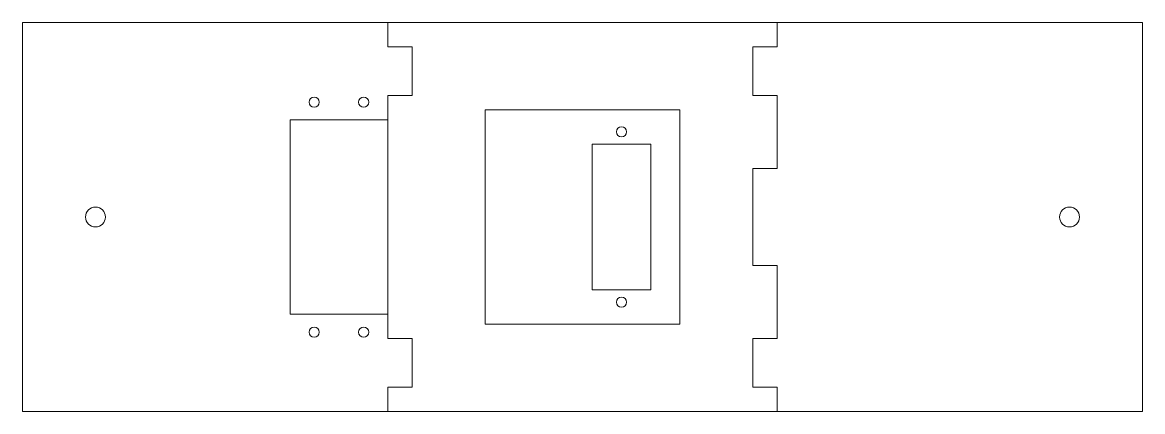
# Model space of a CAD drawing. Header units: millimetres. Extents: x 0 to 230, y 0 to 80.
import ezdxf

# ---------------------------------------------------------------- set-up
doc = ezdxf.new("R2010")
doc.units = ezdxf.units.MM
doc.layers.get('0').update_dxf_attribs({"lineweight": 0})

# ---------------------------------------------------------------- blocks, each defined once
blk = doc.blocks.new('SmallServo')
at = {"lineweight": 0}
for p, q in [((-6, -15), (-6, 15)), ((-6, 15), (6, 15)), ((6, 15), (6, -15)), ((6, -15), (-6, -15))]:
    blk.add_line(p, q, dxfattribs=at)
for centre in [(0, 17.5), (0, -17.5)]:
    blk.add_circle(centre, 1.05, dxfattribs=at)

msp = doc.modelspace()

# ---------------------------------------------------------------- linework, layer by layer
at = {"lineweight": 0}
for p, q in [((0, 0), (0, 80)), ((0, 80), (75, 80)), ((75, 80), (75, 80)), ((75, 80), (75, 80)), ((75, 80), (75, 75)), ((75, 80), (155, 80)), ((80, 80), (80, 80)), ((155, 80), (155, 75)), ((155, 80), (230, 80)), ((230, 80), (230, 0)), ((75, 75), (80, 75)), ((80, 75), (80, 65)), ((155, 75), (150, 75)), ((150, 75), (150, 65)), ((75, 65), (75, 15)), ((80, 65), (75, 65)), ((150, 65), (155, 65)), ((155, 65), (155, 50)), ((55, 60), (55, 20)), ((75, 60), (55, 60)), ((95, 18), (95, 62)), ((95, 62), (135, 62)), ((135, 62), (135, 18)), ((155, 50), (150, 50)), ((150, 30), (150, 50)), ((155, 30), (150, 30)), ((155, 15), (155, 30)), ((55, 20), (75, 20)), ((135, 18), (95, 18)), ((75, 15), (80, 15)), ((80, 15), (80, 5)), ((150, 5), (150, 15)), ((150, 15), (155, 15)), ((75, 5), (75, 0)), ((80, 5), (75, 5)), ((155, 5), (150, 5)), ((155, 0), (155, 5)), ((75, 0), (0, 0)), ((75, 0), (155, 0)), ((230, 0), (155, 0))]:
    msp.add_line(p, q, dxfattribs=at)
for centre, radius in [((59.9, 63.6), 1.05), ((70.07, 63.6), 1.05), ((15, 40), 2.05), ((215, 40), 2.05), ((59.9, 16.34), 1.05), ((70.07, 16.34), 1.05)]:
    msp.add_circle(centre, radius, dxfattribs=at)

# ---------------------------------------------------------------- block references
msp.add_blockref('SmallServo', (123, 40), dxfattribs=at)

doc.saveas('drawing.dxf')
